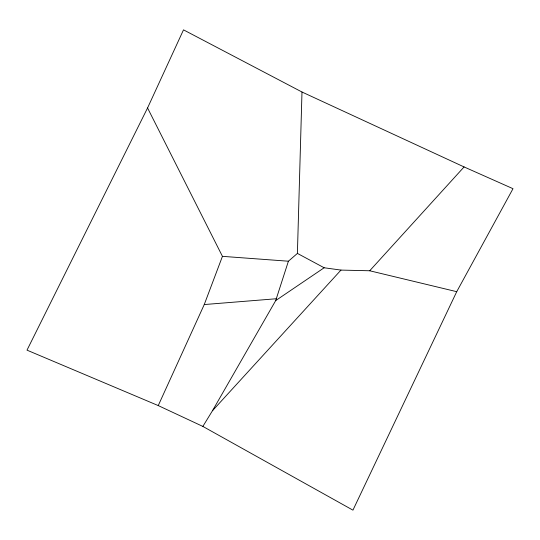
<?xml version="1.0" encoding="UTF-8"?>
<svg xmlns="http://www.w3.org/2000/svg" width="540" height="540" viewBox="0 0 540 540"><rect width="100%" height="100%" fill="white"/><g stroke="black" fill="none" stroke-linecap="round" stroke-linejoin="round"><path stroke-width="0.81" d="M202.858 426.418L212.47 410.738L275.711 300.571L288.407 261.212L297.405 253.409L301.988 92.016L183.506 29.855L147.562 107.966L27 350.15L158.247 405.581L202.858 426.418L352.937 510.145L456.725 291.681L513 188.69L464.083 166.934L301.988 92.016M158.247 405.581L204.255 304.553L222.44 256.345L147.562 107.966M297.405 253.409L324.149 267.766L340.97 270.088L369.711 270.769L464.083 166.934M212.47 410.738L340.97 270.088M275.711 300.571L324.149 267.766M204.255 304.553L276.183 298.762M222.44 256.345L288.407 261.212M369.711 270.769L456.725 291.681"/></g></svg>
